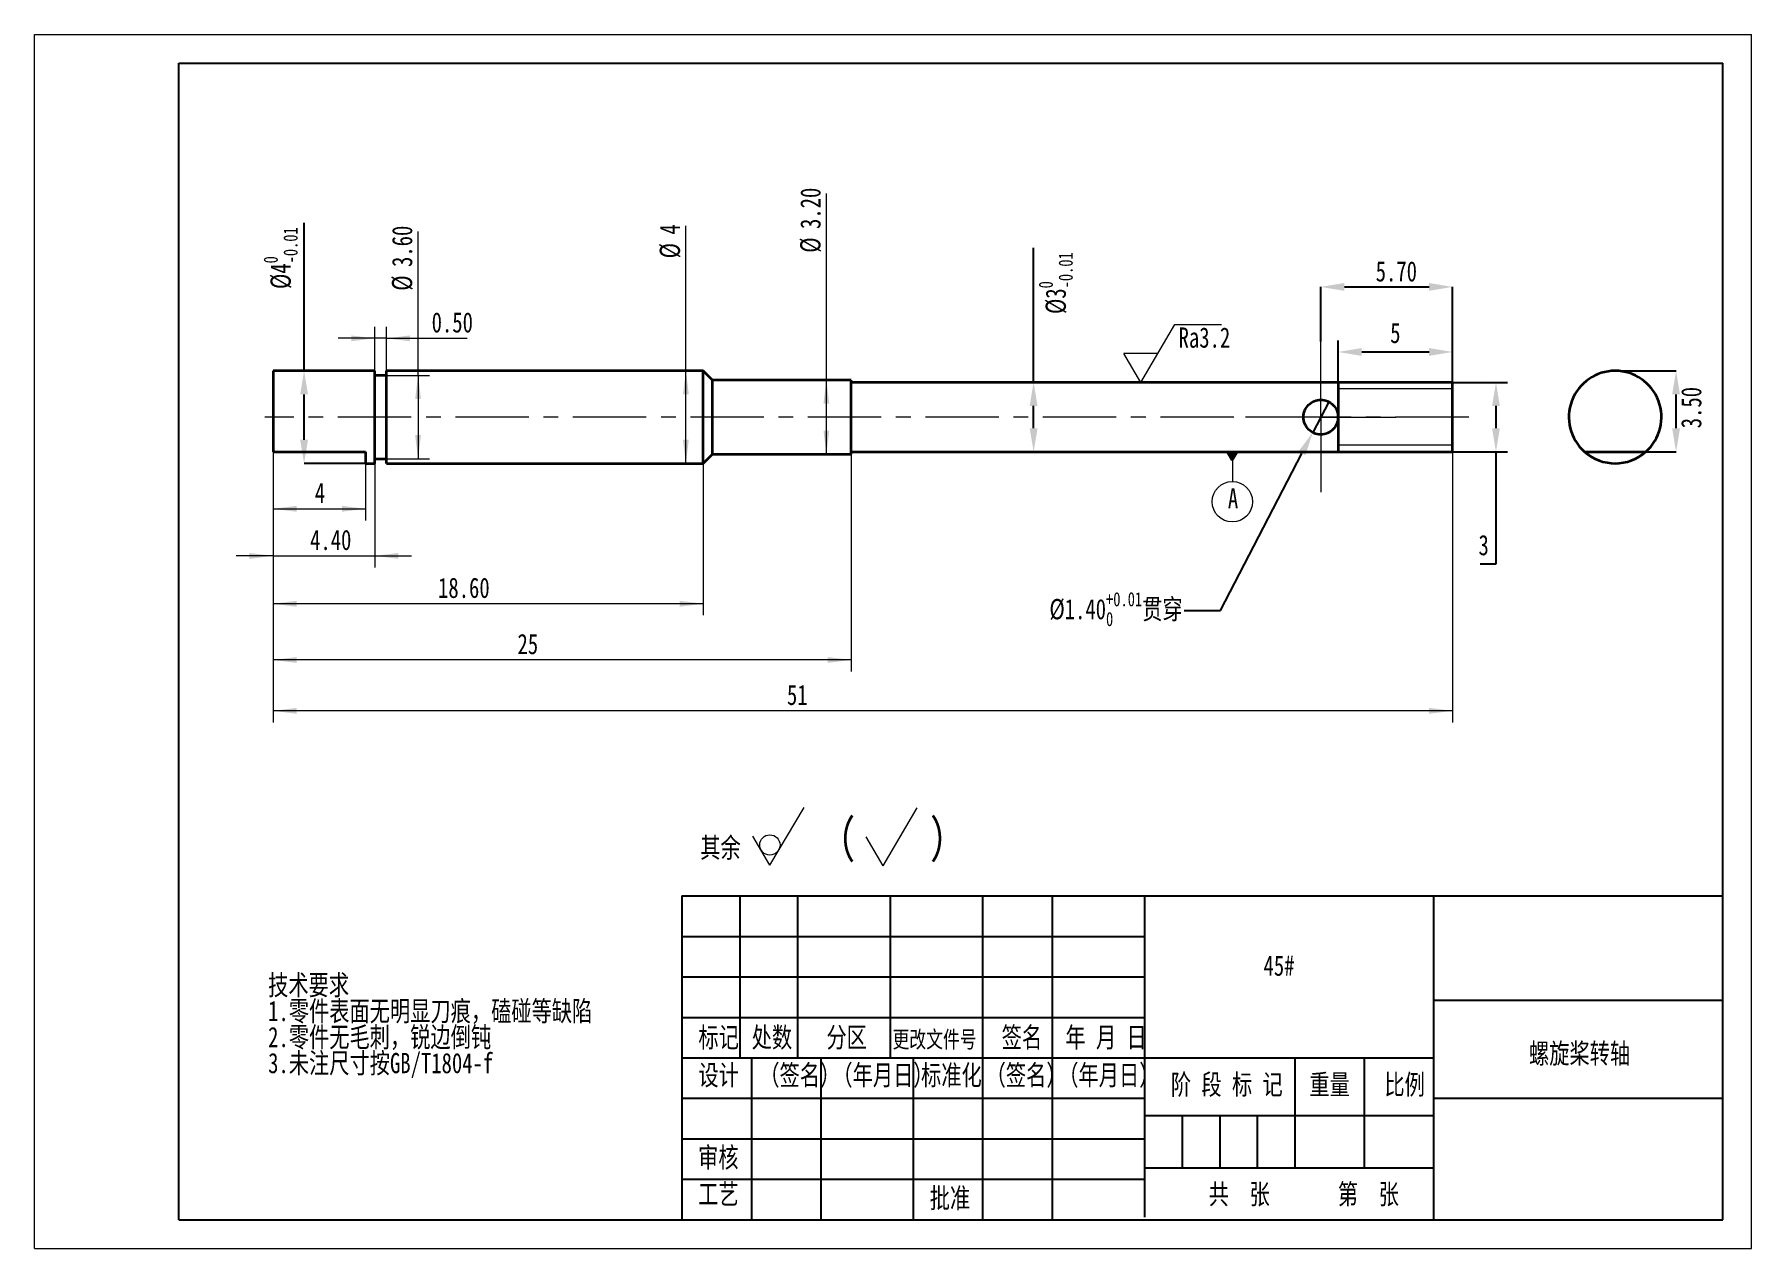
# Model space of a CAD drawing. Header units: millimetres. Extents: x -454 to 297, y -35 to 210.
# Drawn here: x 0 to 297, y 0 to 210 of the extents above.
import ezdxf
from ezdxf.enums import TextEntityAlignment as Align

# ---------------------------------------------------------------- set-up
doc = ezdxf.new("R2010")
doc.units = ezdxf.units.MM
doc.header["$PDSIZE"] = -1
doc.linetypes.add('CENTERX2', pattern=[20.32, 12.7, -2.54, 2.54, -2.54])
doc.styles.add('SLDTEXTSTYLE0', font='hyswlongfangsong.ttf', dxfattribs={"bigfont": 'bigfont'})
doc.styles.add('SLDTEXTSTYLE1', font='hyswlongfangsong.ttf')
doc.styles.get("Standard").update_dxf_attribs({"font": 'hyswlongfangsong.ttf'})
doc.dimstyles.new('ISO-25', dxfattribs={"dimtxt": 2.5, "dimasz": 2.5, "dimexe": 1.25, "dimexo": 0.625, "dimtad": 1, "dimtxsty": 'Standard', "dimcen": 2.5, "dimadec": 0, "dimazin": 0, "dimtfac": 1, "dimtmove": 0, "dimatfit": 3, "dimfxl": 1, "dimarcsym": 0})
doc.dimstyles.new('SLDDIMSTYLE0', dxfattribs={"dimtxt": 3.5, "dimasz": 4.08, "dimexe": 0, "dimexo": 0.0625, "dimgap": 0.875, "dimtad": 2, "dimlfac": 0.25, "dimrnd": 1e-09, "dimzin": 12, "dimdsep": 46, "dimtxsty": 'SLDTEXTSTYLE1', "dimsah": 1, "dimcen": 0.09, "dimadec": 0, "dimazin": 3, "dimtfac": 1, "dimtofl": 0, "dimtmove": 0, "dimatfit": 3, "dimfxl": 1, "dimfrac": 2, "dimtolj": 1, "dimtzin": 12, "dimarcsym": 0})
doc.dimstyles.new('SLDDIMSTYLE1', dxfattribs={"dimtxt": 3.5, "dimasz": 4.08, "dimexe": 0, "dimexo": 0.0625, "dimgap": 0.875, "dimtad": 2, "dimlfac": 0.25, "dimrnd": 1e-09, "dimzin": 4, "dimdsep": 46, "dimtxsty": 'SLDTEXTSTYLE1', "dimsah": 1, "dimcen": 0.09, "dimadec": 0, "dimazin": 1, "dimtfac": 1, "dimtofl": 0, "dimtmove": 0, "dimatfit": 3, "dimfxl": 1, "dimfrac": 2, "dimtolj": 1, "dimtzin": 12, "dimarcsym": 0})
doc.dimstyles.new('SLDDIMSTYLE2', dxfattribs={"dimtxt": 3.5, "dimasz": 4.08, "dimexe": 0, "dimexo": 0.0625, "dimgap": 0.875, "dimtad": 0, "dimtih": 1, "dimtoh": 1, "dimlfac": 0.25, "dimrnd": 1e-09, "dimzin": 4, "dimdsep": 46, "dimtxsty": 'SLDTEXTSTYLE1', "dimblk1": 'NONE', "dimsah": 1, "dimcen": 0, "dimadec": 0, "dimazin": 1, "dimtol": 1, "dimtp": 0.01, "dimtfac": 1, "dimtmove": 0, "dimatfit": 3, "dimldrblk": 'NONE', "dimfxl": 1, "dimfrac": 2, "dimtolj": 1, "dimarcsym": 0})
doc.dimstyles.new('SLDDIMSTYLE3', dxfattribs={"dimtxt": 3.5, "dimasz": 4.08, "dimexe": 0, "dimexo": 0.0625, "dimgap": 0.875, "dimtad": 2, "dimlfac": 0.25, "dimrnd": 1e-09, "dimzin": 12, "dimdsep": 46, "dimtxsty": 'SLDTEXTSTYLE1', "dimsah": 1, "dimcen": 0.09, "dimadec": 0, "dimazin": 3, "dimtol": 1, "dimtp": -0.002, "dimtm": 0.008, "dimtfac": 1, "dimtofl": 0, "dimtmove": 0, "dimatfit": 3, "dimfxl": 1, "dimfrac": 2, "dimtolj": 1, "dimarcsym": 0})
doc.dimstyles.new('SLDDIMSTYLE4', dxfattribs={"dimtxt": 3.5, "dimasz": 4.08, "dimexe": 0, "dimexo": 0.0625, "dimgap": 0.875, "dimtad": 2, "dimlfac": 0.25, "dimrnd": 1e-09, "dimzin": 12, "dimdsep": 46, "dimtxsty": 'SLDTEXTSTYLE1', "dimsah": 1, "dimcen": 0.09, "dimadec": 0, "dimazin": 3, "dimtol": 1, "dimtp": -0.004, "dimtm": 0.012, "dimtfac": 1, "dimtofl": 0, "dimtmove": 0, "dimatfit": 3, "dimfxl": 1, "dimfrac": 2, "dimtolj": 1, "dimarcsym": 0})
doc.dimstyles.new('SLDDIMSTYLE5', dxfattribs={"dimtxt": 3.5, "dimasz": 4.08, "dimexe": 0, "dimexo": 0.0625, "dimgap": 0.875, "dimtad": 2, "dimlfac": 0.25, "dimrnd": 1e-09, "dimzin": 4, "dimdsep": 46, "dimtxsty": 'SLDTEXTSTYLE1', "dimsah": 1, "dimcen": 0.09, "dimadec": 0, "dimazin": 1, "dimtfac": 1, "dimtmove": 0, "dimatfit": 0, "dimfxl": 1, "dimfrac": 2, "dimtolj": 1, "dimtzin": 12, "dimarcsym": 0})
doc.dimstyles.new('SLDDIMSTYLE6', dxfattribs={"dimtxt": 3.5, "dimasz": 4.08, "dimexe": 0, "dimexo": 0.0625, "dimgap": 0.875, "dimtad": 2, "dimlfac": 0.25, "dimrnd": 1e-09, "dimzin": 12, "dimdsep": 46, "dimtxsty": 'SLDTEXTSTYLE1', "dimsah": 1, "dimcen": 0.09, "dimadec": 0, "dimazin": 3, "dimtfac": 1, "dimtmove": 0, "dimatfit": 0, "dimfxl": 1, "dimfrac": 2, "dimtolj": 1, "dimtzin": 12, "dimarcsym": 0})
doc.dimstyles.new('SLDDIMSTYLE7', dxfattribs={"dimtxt": 3.5, "dimasz": 4.08, "dimexe": 0, "dimexo": 0.0625, "dimgap": 0.875, "dimtad": 2, "dimlfac": 0.25, "dimrnd": 1e-09, "dimzin": 0, "dimdsep": 46, "dimtxsty": 'SLDTEXTSTYLE1', "dimsah": 1, "dimcen": 0.09, "dimadec": 0, "dimazin": 0, "dimtfac": 1, "dimtmove": 0, "dimatfit": 0, "dimfxl": 1, "dimfrac": 2, "dimtolj": 1, "dimtzin": 12, "dimarcsym": 0})

# ---------------------------------------------------------------- blocks, each defined once
blk = doc.blocks.new('SW_NOTE_0_20')
at = {"color": 0, "linetype": 'Continuous', "lineweight": 18, "char_height": 3.5, "attachment_point": 1, "style": 'SLDTEXTSTYLE0'}
for s, insert in [('技术要求', (0, 4.51)), ('1.零件表面无明显刀痕，磕碰等缺陷', (0, 0.01)), ('2.零件无毛刺，锐边倒钝', (0, -4.49)), ('3.未注尺寸按GB/T1804-f', (0, -8.99))]:
    blk.add_mtext(s, dxfattribs=dict(at, insert=insert))
blk = doc.blocks.new('SW_SFSYMBOL_0')
at = {"color": 0, "linetype": 'Continuous', "lineweight": 18}
for q in [(5.8989, 9.9995), (-2.94945, 4.99975)]:
    blk.add_line((0, 0), q, dxfattribs=at)
blk = doc.blocks.new('SW_SFSYMBOL_1')
at = {"color": 0, "linetype": 'Continuous', "lineweight": 18}
for q in [(5.8989, 6.4995), (-2.94945, 1.49975)]:
    blk.add_line((0, -3.5), q, dxfattribs=at)
blk.add_circle((0, 0), 1.75, dxfattribs=at)
blk = doc.blocks.new('_D_2')
at = {"color": 0, "linetype": 'Continuous', "lineweight": -2, "transparency": 16777216}
for p, q in [((222.48, 156.87), (222.48, 166.32)), ((226.56, 166.32), (241.2, 166.32)), ((245.28, 149.87), (245.28, 166.32))]:
    blk.add_line(p, q, dxfattribs=at)
at = {"color": 0, "linetype": 'Continuous', "transparency": 16777216}
for points in [[(226.56, 167), (226.56, 165.64), (222.48, 166.32)], [(241.2, 167), (241.2, 165.64), (245.28, 166.32)]]:
    blk.add_solid(points, dxfattribs=at)
at = {"layer": 'Defpoints', "color": 0, "linetype": 'Continuous', "transparency": 16777216}
for p in [(245.28, 166.32), (222.48, 156.81), (245.28, 149.81)]:
    blk.add_point(p, dxfattribs=at)
at = {"color": 0, "linetype": 'Continuous', "lineweight": 18, "transparency": 16777216, "insert": (235.55, 170.76), "char_height": 3.5, "attachment_point": 2, "style": 'SLDTEXTSTYLE1'}
blk.add_mtext('\\A1;5.70', dxfattribs=at)
blk = doc.blocks.new('_D_3')
at = {"color": 0, "linetype": 'Continuous', "lineweight": -2, "transparency": 16777216}
for p, q in [((223.86, 146.47), (221.09, 141.14)), ((205.12, 110.36), (219.21, 137.52)), ((198.85, 110.36), (205.12, 110.36))]:
    blk.add_line(p, q, dxfattribs=at)
at = {"color": 0, "linetype": 'Continuous', "transparency": 16777216}
blk.add_solid([(218.61, 137.84), (219.82, 137.21), (221.09, 141.14)], dxfattribs=at)
at = {"layer": 'Defpoints', "color": 0, "linetype": 'Continuous', "transparency": 16777216}
for p in [(223.86, 146.47), (221.09, 141.14)]:
    blk.add_point(p, dxfattribs=at)
at = {"color": 0, "linetype": 'Continuous', "lineweight": 18, "transparency": 16777216, "insert": (175.55, 113.54), "char_height": 3.5, "attachment_point": 1, "style": 'SLDTEXTSTYLE1'}
blk.add_mtext('\\A1;%%C1.40{\\H0.7x;\\S+0.01^ 0;}贯穿', dxfattribs=at)
blk = doc.blocks.new('_None')
blk = doc.blocks.new('_D_4')
at = {"color": 0, "linetype": 'Continuous', "lineweight": -2, "transparency": 16777216}
for p, q in [((172.82, 149.81), (172.82, 173.06)), ((141.34, 149.81), (172.82, 149.81)), ((172.82, 141.89), (172.82, 145.73)), ((141.34, 137.81), (172.82, 137.81))]:
    blk.add_line(p, q, dxfattribs=at)
at = {"color": 0, "linetype": 'Continuous', "transparency": 16777216}
for points in [[(172.14, 145.73), (173.5, 145.73), (172.82, 149.81)], [(172.14, 141.89), (173.5, 141.89), (172.82, 137.81)]]:
    blk.add_solid(points, dxfattribs=at)
at = {"layer": 'Defpoints', "color": 0, "linetype": 'Continuous', "transparency": 16777216}
for p in [(141.28, 149.81), (172.82, 149.81), (141.28, 137.81)]:
    blk.add_point(p, dxfattribs=at)
at = {"color": 0, "linetype": 'Continuous', "lineweight": 18, "transparency": 16777216, "insert": (173.7, 166.98), "char_height": 3.5, "attachment_point": 2, "rotation": 90, "style": 'SLDTEXTSTYLE1'}
blk.add_mtext('\\A1;%%C3{\\H0.7x;\\S0^ -0.01;}', dxfattribs=at)
blk = doc.blocks.new('_D_5')
at = {"color": 7, "linetype": 'Continuous', "lineweight": 18, "transparency": 16777216}
for p, q in [((136.98, 150.21), (136.98, 182.48)), ((136.98, 137.41), (136.98, 150.21))]:
    blk.add_line(p, q, dxfattribs=at)
for points in [[(136.98, 150.21), (136.47, 146.13), (137.48, 146.13)], [(136.98, 137.41), (137.48, 141.49), (136.47, 141.49)]]:
    blk.add_solid(points, dxfattribs=at)
at = {"color": 7, "linetype": 'Continuous', "lineweight": 18, "transparency": 16777216, "char_height": 3.5, "attachment_point": 1, "rotation": 90, "style": 'SLDTEXTSTYLE1'}
for s, insert in [('3.20', (132.47, 176.34)), ('%%c', (132.45, 172.23))]:
    blk.add_mtext(s, dxfattribs=dict(at, insert=insert))
blk = doc.blocks.new('_D_6')
at = {"color": 7, "linetype": 'Continuous', "lineweight": 18, "transparency": 16777216}
for p, q in [((112.68, 151.81), (112.68, 176.91)), ((112.68, 135.81), (112.68, 151.81))]:
    blk.add_line(p, q, dxfattribs=at)
for points in [[(112.68, 151.81), (112.17, 147.73), (113.19, 147.73)], [(112.68, 135.81), (113.19, 139.89), (112.17, 139.89)]]:
    blk.add_solid(points, dxfattribs=at)
at = {"color": 7, "linetype": 'Continuous', "lineweight": 18, "transparency": 16777216, "char_height": 3.5, "attachment_point": 1, "rotation": 90, "style": 'SLDTEXTSTYLE1'}
for s, insert in [('4', (108.17, 175.38)), ('%%c', (108.15, 171.26))]:
    blk.add_mtext(s, dxfattribs=dict(at, insert=insert))
blk = doc.blocks.new('_D_7')
at = {"color": 0, "linetype": 'Continuous', "lineweight": -2, "transparency": 16777216}
for p, q in [((46.65, 151.81), (46.65, 177.38)), ((58.81, 151.81), (46.65, 151.81)), ((46.65, 139.89), (46.65, 147.73)), ((57.21, 135.81), (46.65, 135.81))]:
    blk.add_line(p, q, dxfattribs=at)
at = {"color": 0, "linetype": 'Continuous', "transparency": 16777216}
for points in [[(45.97, 147.73), (47.33, 147.73), (46.65, 151.81)], [(45.97, 139.89), (47.33, 139.89), (46.65, 135.81)]]:
    blk.add_solid(points, dxfattribs=at)
at = {"layer": 'Defpoints', "color": 0, "linetype": 'Continuous', "transparency": 16777216}
for p in [(46.65, 151.81), (58.88, 151.81), (57.28, 135.81)]:
    blk.add_point(p, dxfattribs=at)
at = {"color": 0, "linetype": 'Continuous', "lineweight": 18, "transparency": 16777216, "insert": (39.65, 171.3), "char_height": 3.5, "attachment_point": 2, "rotation": 90, "style": 'SLDTEXTSTYLE1'}
blk.add_mtext('\\A1;%%C4{\\H0.7x;\\S0^ -0.01;}', dxfattribs=at)
blk = doc.blocks.new('_D_8')
at = {"color": 7, "linetype": 'Continuous', "lineweight": 18, "transparency": 16777216}
for p, q in [((66.36, 151.01), (66.36, 175.91)), ((60.88, 151.01), (68.36, 151.01)), ((66.36, 151.01), (66.36, 136.61)), ((60.88, 136.61), (68.36, 136.61))]:
    blk.add_line(p, q, dxfattribs=at)
for points in [[(66.36, 151.01), (65.86, 146.93), (66.87, 146.93)], [(66.36, 136.61), (66.87, 140.69), (65.86, 140.69)]]:
    blk.add_solid(points, dxfattribs=at)
at = {"color": 7, "linetype": 'Continuous', "lineweight": 18, "transparency": 16777216, "char_height": 3.5, "attachment_point": 1, "rotation": 90, "style": 'SLDTEXTSTYLE1'}
for s, insert in [('3.60', (61.85, 169.77)), ('%%c', (61.84, 165.66))]:
    blk.add_mtext(s, dxfattribs=dict(at, insert=insert))
blk = doc.blocks.new('_D_9')
at = {"color": 7, "linetype": 'Continuous', "lineweight": 18, "transparency": 16777216}
for p, q in [((41.28, 137.81), (41.28, 117.81)), ((58.88, 135.81), (58.88, 117.81)), ((41.28, 119.81), (34.93, 119.81)), ((41.28, 119.81), (58.88, 119.81)), ((58.88, 119.81), (65.23, 119.81))]:
    blk.add_line(p, q, dxfattribs=at)
for points in [[(41.28, 119.81), (37.2, 120.31), (37.2, 119.3)], [(58.88, 119.81), (62.96, 119.3), (62.96, 120.31)]]:
    blk.add_solid(points, dxfattribs=at)
at = {"color": 7, "linetype": 'Continuous', "lineweight": 18, "transparency": 16777216, "insert": (47.69, 124.32), "char_height": 3.5, "attachment_point": 1, "style": 'SLDTEXTSTYLE1'}
blk.add_mtext('4.40', dxfattribs=at)
blk = doc.blocks.new('_D_10')
at = {"color": 7, "linetype": 'Continuous', "lineweight": 18, "transparency": 16777216}
for p, q in [((41.28, 137.81), (41.28, 125.95)), ((57.28, 137.81), (57.28, 125.95)), ((41.28, 127.95), (57.28, 127.95))]:
    blk.add_line(p, q, dxfattribs=at)
for points in [[(41.28, 127.95), (45.36, 127.44), (45.36, 128.46)], [(57.28, 127.95), (53.2, 128.46), (53.2, 127.44)]]:
    blk.add_solid(points, dxfattribs=at)
at = {"color": 7, "linetype": 'Continuous', "lineweight": 18, "transparency": 16777216, "insert": (48.5, 132.46), "char_height": 3.5, "attachment_point": 1, "style": 'SLDTEXTSTYLE1'}
blk.add_mtext('4', dxfattribs=at)
blk = doc.blocks.new('_D_11')
at = {"color": 7, "linetype": 'Continuous', "lineweight": 18, "transparency": 16777216}
for p, q in [((58.88, 157.43), (52.53, 157.43)), ((58.88, 151.81), (58.88, 159.43)), ((60.88, 157.43), (58.88, 157.43)), ((60.88, 151.81), (60.88, 159.43)), ((60.88, 157.43), (74.85, 157.43))]:
    blk.add_line(p, q, dxfattribs=at)
for points in [[(58.88, 157.43), (54.8, 157.93), (54.8, 156.92)], [(60.88, 157.43), (64.96, 156.92), (64.96, 157.93)]]:
    blk.add_solid(points, dxfattribs=at)
at = {"color": 7, "linetype": 'Continuous', "lineweight": 18, "transparency": 16777216, "insert": (68.71, 161.94), "char_height": 3.5, "attachment_point": 1, "style": 'SLDTEXTSTYLE1'}
blk.add_mtext('0.50', dxfattribs=at)
blk = doc.blocks.new('_D_12')
at = {"color": 7, "linetype": 'Continuous', "lineweight": 18, "transparency": 16777216}
for p, q in [((41.28, 137.81), (41.28, 109.53)), ((115.68, 135.81), (115.68, 109.53)), ((115.68, 111.53), (41.28, 111.53))]:
    blk.add_line(p, q, dxfattribs=at)
for points in [[(41.28, 111.53), (45.36, 111.02), (45.36, 112.04)], [(115.68, 111.53), (111.6, 112.04), (111.6, 111.02)]]:
    blk.add_solid(points, dxfattribs=at)
at = {"color": 7, "linetype": 'Continuous', "lineweight": 18, "transparency": 16777216, "insert": (69.82, 116.04), "char_height": 3.5, "attachment_point": 1, "style": 'SLDTEXTSTYLE1'}
blk.add_mtext('18.60', dxfattribs=at)
blk = doc.blocks.new('_D_13')
at = {"color": 7, "linetype": 'Continuous', "lineweight": 18, "transparency": 16777216}
for p, q in [((41.28, 137.81), (41.28, 99.81)), ((141.28, 137.41), (141.28, 99.81)), ((141.28, 101.81), (41.28, 101.81))]:
    blk.add_line(p, q, dxfattribs=at)
for points in [[(41.28, 101.81), (45.36, 101.3), (45.36, 102.31)], [(141.28, 101.81), (137.2, 102.31), (137.2, 101.3)]]:
    blk.add_solid(points, dxfattribs=at)
at = {"color": 7, "linetype": 'Continuous', "lineweight": 18, "transparency": 16777216, "insert": (83.56, 106.32), "char_height": 3.5, "attachment_point": 1, "style": 'SLDTEXTSTYLE1'}
blk.add_mtext('25', dxfattribs=at)
blk = doc.blocks.new('_D_14')
at = {"color": 7, "linetype": 'Continuous', "lineweight": 18, "transparency": 16777216}
for p, q in [((41.28, 137.81), (41.28, 91.01)), ((245.28, 137.81), (245.28, 91.01)), ((245.28, 93.01), (41.28, 93.01))]:
    blk.add_line(p, q, dxfattribs=at)
for points in [[(41.28, 93.01), (45.36, 92.5), (45.36, 93.52)], [(245.28, 93.01), (241.2, 93.52), (241.2, 92.5)]]:
    blk.add_solid(points, dxfattribs=at)
at = {"color": 7, "linetype": 'Continuous', "lineweight": 18, "transparency": 16777216, "insert": (130.16, 97.52), "char_height": 3.5, "attachment_point": 1, "style": 'SLDTEXTSTYLE1'}
blk.add_mtext('51', dxfattribs=at)
blk = doc.blocks.new('SW_CENTERMARKSYMBOL_0')
at = {"color": 0, "linetype": 'Continuous', "lineweight": 18}
for p, q in [((0, 10), (0, 13)), ((0, 0), (0, 10)), ((-10, 0), (-13, 0)), ((0, 0), (-10, 0)), ((0, 0), (0, -10)), ((0, 0), (10, 0)), ((10, 0), (13, 0)), ((0, -10), (0, -13))]:
    blk.add_line(p, q, dxfattribs=at)
blk = doc.blocks.new('SW_SFSYMBOL_2')
at = {"color": 0, "linetype": 'Continuous', "lineweight": 18}
for p, q in [((-6.54, -5), (-0.65, 5)), ((-0.65, 5), (7.42, 5)), ((-6.54, -5), (-9.49, 0)), ((-3.6, 0), (-9.49, 0))]:
    blk.add_line(p, q, dxfattribs=at)
at = {"color": 0, "linetype": 'Continuous', "lineweight": 18, "insert": (0, 4.51), "char_height": 3.5, "attachment_point": 1, "style": 'SLDTEXTSTYLE1'}
blk.add_mtext('Ra3.2', dxfattribs=at)
blk = doc.blocks.new('SW_DATUMTAG_0')
at = {"color": 0, "linetype": 'Continuous', "lineweight": 18}
blk.add_line((0.77, 9.28), (0.77, 5.67), dxfattribs=at)
blk.add_circle((0.77, 2.17), 3.5, dxfattribs=at)
at = {"color": 0, "linetype": 'Continuous', "lineweight": 18, "insert": (0, 4.51), "char_height": 3.5, "attachment_point": 1, "style": 'SLDTEXTSTYLE1'}
blk.add_mtext('A', dxfattribs=at)
blk = doc.blocks.new('_D_15')
at = {"color": 0, "linetype": 'Continuous', "lineweight": -2, "transparency": 16777216}
for p, q in [((273.46, 151.81), (283.93, 151.81)), ((283.93, 141.89), (283.93, 147.73)), ((268.17, 137.81), (283.93, 137.81))]:
    blk.add_line(p, q, dxfattribs=at)
at = {"color": 0, "linetype": 'Continuous', "transparency": 16777216}
for points in [[(283.25, 147.73), (284.61, 147.73), (283.93, 151.81)], [(283.25, 141.89), (284.61, 141.89), (283.93, 137.81)]]:
    blk.add_solid(points, dxfattribs=at)
at = {"layer": 'Defpoints', "color": 0, "linetype": 'Continuous', "transparency": 16777216}
for p in [(273.4, 151.81), (283.93, 151.81), (268.11, 137.81)]:
    blk.add_point(p, dxfattribs=at)
at = {"color": 0, "linetype": 'Continuous', "lineweight": 18, "transparency": 16777216, "insert": (284.8, 145.45), "char_height": 3.5, "attachment_point": 2, "rotation": 90, "style": 'SLDTEXTSTYLE1'}
blk.add_mtext('\\A1;3.50', dxfattribs=at)
blk = doc.blocks.new('SW_NOTE_0')
at = {"color": 0, "linetype": 'Continuous', "lineweight": 18, "insert": (0, 4.51), "char_height": 3.5, "attachment_point": 1, "style": 'SLDTEXTSTYLE0'}
blk.add_mtext('批准', dxfattribs=at)
blk = doc.blocks.new('SW_NOTE_0_1')
at = {"color": 0, "linetype": 'Continuous', "lineweight": 18, "insert": (0, 4.51), "char_height": 3.5, "attachment_point": 1, "style": 'SLDTEXTSTYLE0'}
blk.add_mtext('标准化', dxfattribs=at)
blk = doc.blocks.new('SW_NOTE_0_2')
at = {"color": 0, "linetype": 'Continuous', "lineweight": 18, "insert": (0, 4.51), "char_height": 3.5, "attachment_point": 1, "style": 'SLDTEXTSTYLE0'}
blk.add_mtext('设计', dxfattribs=at)
blk = doc.blocks.new('SW_NOTE_0_3')
at = {"color": 0, "linetype": 'Continuous', "lineweight": 18, "insert": (0, 4.51), "char_height": 3.5, "attachment_point": 1, "style": 'SLDTEXTSTYLE0'}
blk.add_mtext('第  张', dxfattribs=at)
blk = doc.blocks.new('SW_NOTE_0_4')
at = {"color": 0, "linetype": 'Continuous', "lineweight": 18, "insert": (0, 4.51), "char_height": 3.5, "attachment_point": 1, "style": 'SLDTEXTSTYLE0'}
blk.add_mtext('共  张 ', dxfattribs=at)
blk = doc.blocks.new('SW_NOTE_0_5')
at = {"color": 0, "linetype": 'Continuous', "lineweight": 18, "insert": (0, 4.51), "char_height": 3.5, "attachment_point": 1, "style": 'SLDTEXTSTYLE0'}
blk.add_mtext('比例', dxfattribs=at)
blk = doc.blocks.new('SW_NOTE_0_6')
at = {"color": 0, "linetype": 'Continuous', "lineweight": 18, "insert": (0, 4.51), "char_height": 3.5, "attachment_point": 1, "style": 'SLDTEXTSTYLE0'}
blk.add_mtext('重量', dxfattribs=at)
blk = doc.blocks.new('SW_NOTE_0_7')
at = {"color": 0, "linetype": 'Continuous', "lineweight": 18, "insert": (0, 4.51), "char_height": 3.5, "attachment_point": 1, "style": 'SLDTEXTSTYLE0'}
blk.add_mtext('阶 段 标 记', dxfattribs=at)
blk = doc.blocks.new('SW_NOTE_0_8')
at = {"color": 0, "linetype": 'Continuous', "lineweight": 18, "insert": (0, 4.51), "char_height": 3.5, "attachment_point": 1, "style": 'SLDTEXTSTYLE0'}
blk.add_mtext('年 月 日', dxfattribs=at)
blk = doc.blocks.new('SW_NOTE_0_9')
at = {"color": 0, "linetype": 'Continuous', "lineweight": 18, "insert": (0, 4.51), "char_height": 3.5, "attachment_point": 1, "style": 'SLDTEXTSTYLE0'}
blk.add_mtext('签名', dxfattribs=at)
blk = doc.blocks.new('SW_NOTE_0_10')
at = {"color": 0, "linetype": 'Continuous', "lineweight": 18, "insert": (0, 3.75), "char_height": 2.91, "attachment_point": 1, "style": 'SLDTEXTSTYLE0'}
blk.add_mtext('更改文件号', dxfattribs=at)
blk = doc.blocks.new('SW_NOTE_0_11')
at = {"color": 0, "linetype": 'Continuous', "lineweight": 18, "insert": (0, 4.51), "char_height": 3.5, "attachment_point": 1, "style": 'SLDTEXTSTYLE0'}
blk.add_mtext('分区', dxfattribs=at)
blk = doc.blocks.new('SW_NOTE_0_12')
at = {"color": 0, "linetype": 'Continuous', "lineweight": 18, "insert": (0, 4.51), "char_height": 3.5, "attachment_point": 1, "style": 'SLDTEXTSTYLE0'}
blk.add_mtext('处数', dxfattribs=at)
blk = doc.blocks.new('SW_NOTE_0_13')
at = {"color": 0, "linetype": 'Continuous', "lineweight": 18, "insert": (0, 4.51), "char_height": 3.5, "attachment_point": 1, "style": 'SLDTEXTSTYLE0'}
blk.add_mtext('标记', dxfattribs=at)
blk = doc.blocks.new('SW_NOTE_0_14')
at = {"color": 0, "linetype": 'Continuous', "lineweight": 18, "insert": (0, 4.51), "char_height": 3.5, "attachment_point": 1, "style": 'SLDTEXTSTYLE0'}
blk.add_mtext('审核', dxfattribs=at)
blk = doc.blocks.new('SW_NOTE_0_15')
at = {"color": 0, "linetype": 'Continuous', "lineweight": 18, "insert": (0, 4.51), "char_height": 3.5, "attachment_point": 1, "style": 'SLDTEXTSTYLE0'}
blk.add_mtext('工艺', dxfattribs=at)
blk = doc.blocks.new('SW_NOTE_0_16')
at = {"color": 0, "linetype": 'Continuous', "lineweight": 18, "insert": (0, 4.51), "char_height": 3.5, "attachment_point": 1, "style": 'SLDTEXTSTYLE0'}
blk.add_mtext('（签名）', dxfattribs=at)
blk = doc.blocks.new('SW_NOTE_0_17')
at = {"color": 0, "linetype": 'Continuous', "lineweight": 18, "insert": (0, 4.51), "char_height": 3.5, "attachment_point": 1, "style": 'SLDTEXTSTYLE0'}
blk.add_mtext('（年月日）', dxfattribs=at)
blk = doc.blocks.new('SW_NOTE_0_18')
at = {"color": 0, "linetype": 'Continuous', "lineweight": 18, "insert": (0, 4.51), "char_height": 3.5, "attachment_point": 1, "style": 'SLDTEXTSTYLE0'}
blk.add_mtext('（签名）', dxfattribs=at)
blk = doc.blocks.new('SW_NOTE_0_19')
at = {"color": 0, "linetype": 'Continuous', "lineweight": 18, "insert": (0, 4.51), "char_height": 3.5, "attachment_point": 1, "style": 'SLDTEXTSTYLE0'}
blk.add_mtext('（年月日）', dxfattribs=at)
blk = doc.blocks.new('*D46')
at = {"color": 0, "lineweight": -2, "transparency": 16777216}
for p, q in [((245.28, 149.81), (254.78, 149.81)), ((252.78, 145.73), (252.78, 141.89)), ((245.28, 137.81), (254.78, 137.81)), ((252.78, 137.81), (252.78, 118.36)), ((252.78, 118.36), (250.04, 118.36))]:
    blk.add_line(p, q, dxfattribs=at)
at = {"color": 0, "transparency": 16777216}
for points in [[(252.1, 145.73), (253.46, 145.73), (252.78, 149.81)], [(252.1, 141.89), (253.46, 141.89), (252.78, 137.81)]]:
    blk.add_solid(points, dxfattribs=at)
at = {"layer": 'Defpoints', "color": 0, "transparency": 16777216}
for p in [(245.28, 149.81), (245.28, 137.81), (252.78, 137.81)]:
    blk.add_point(p, dxfattribs=at)
at = {"color": 0, "transparency": 16777216, "insert": (250.65, 121.64), "char_height": 3.5, "attachment_point": 5}
blk.add_mtext('3', dxfattribs=at)
blk = doc.blocks.new('*D48')
at = {"color": 0, "lineweight": -2, "transparency": 16777216}
for p, q in [((225.48, 149.81), (225.48, 157.07)), ((229.56, 155.07), (241.2, 155.07)), ((245.28, 149.81), (245.28, 157.07))]:
    blk.add_line(p, q, dxfattribs=at)
at = {"color": 0, "transparency": 16777216}
for points in [[(229.56, 155.75), (229.56, 154.39), (225.48, 155.07)], [(241.2, 155.75), (241.2, 154.39), (245.28, 155.07)]]:
    blk.add_solid(points, dxfattribs=at)
at = {"layer": 'Defpoints', "color": 0, "transparency": 16777216}
for p in [(245.28, 155.07), (225.48, 149.81), (245.28, 149.81)]:
    blk.add_point(p, dxfattribs=at)
at = {"color": 0, "transparency": 16777216, "insert": (235.38, 158.34), "char_height": 3.5, "attachment_point": 5}
blk.add_mtext('5', dxfattribs=at)

msp = doc.modelspace()

# ---------------------------------------------------------------- hatches: boundary and pattern name
h = msp.add_hatch(color=256)
h.dxf.hatch_style = 1
h.paths.add_polyline_path([(208.062, 137.807), (206.302, 137.807), (207.182, 136.283)])

# ---------------------------------------------------------------- linework, layer by layer
at = {"color": 7, "linetype": 'Continuous', "lineweight": 18}
for p, q in [((0, 0), (0, 210)), ((0, 210), (297, 210)), ((297, 0), (297, 210)), ((245.275, 148.685), (225.475, 148.685)), ((245.275, 138.929), (225.475, 138.929)), ((0, 0), (297, 0))]:
    msp.add_line(p, q, dxfattribs=at)
at = {"color": 7, "linetype": 'Continuous', "lineweight": 25}
for p, q in [((25, 5), (25, 205)), ((25, 205), (292, 205)), ((292, 4.998), (292, 205)), ((25, 5), (292, 4.998))]:
    msp.add_line(p, q, dxfattribs=at)
at = {"color": 7, "linetype": 'Continuous', "lineweight": 35}
for p, q in [((58.875, 151.807), (41.275, 151.807)), ((41.275, 151.807), (41.275, 137.807)), ((58.875, 135.807), (58.875, 151.807)), ((115.675, 151.807), (60.875, 151.807)), ((60.875, 135.807), (60.875, 151.807)), ((117.275, 150.207), (115.675, 151.807)), ((115.675, 135.807), (115.675, 151.807)), ((60.875, 151.007), (58.875, 151.007)), ((141.275, 150.207), (117.275, 150.207)), ((117.275, 137.407), (117.275, 150.207)), ((141.275, 137.407), (141.275, 150.207)), ((245.275, 149.807), (141.275, 149.807)), ((245.275, 137.807), (245.275, 149.807)), ((41.275, 137.807), (57.275, 137.807)), ((57.275, 137.807), (57.275, 135.807)), ((115.675, 135.807), (117.275, 137.407)), ((117.275, 137.407), (141.275, 137.407)), ((141.275, 137.807), (245.275, 137.807)), ((268.105, 137.807), (278.688, 137.807)), ((57.275, 135.807), (58.875, 135.807)), ((58.875, 136.607), (60.875, 136.607)), ((60.875, 135.807), (115.675, 135.807))]:
    msp.add_line(p, q, dxfattribs=at)
for p, q in [((225.475, 143.807), (225.475, 149.807)), ((207.182, 136.283), (206.302, 137.807)), ((206.302, 137.807), (208.062, 137.807)), ((207.182, 136.283), (208.062, 137.807)), ((192, 32.999), (242, 32.999)), ((242, 25.999), (292, 25.999)), ((192, 22.999), (242, 22.999))]:
    msp.add_line(p, q)
at = {"lineweight": 35}
msp.add_line((225.475, 149.807), (225.475, 137.807), dxfattribs=at)
at = {"color": 7, "linetype": 'CENTERX2', "lineweight": 18}
msp.add_line((248.078, 143.807), (39.881, 143.807), dxfattribs=at)
at = {"color": 7, "lineweight": 25}
for p, q in [((112, 60.999), (292, 60.999)), ((112, 60.999), (112, 4.999)), ((122, 60.999), (122, 32.999)), ((132, 60.999), (132, 32.999)), ((148, 60.999), (148, 32.999)), ((164, 60.999), (164, 4.999)), ((176, 60.999), (176, 4.999)), ((192, 60.999), (192, 5.438)), ((242, 60.999), (242, 32.999)), ((242, 42.999), (292, 42.999)), ((112, 39.999), (192, 39.999)), ((112, 32.999), (192, 32.999)), ((124, 32.999), (124, 4.999)), ((136, 32.999), (136, 4.999)), ((152, 32.999), (152, 4.999)), ((218, 32.999), (218, 13.999)), ((230, 32.999), (230, 13.999)), ((242, 32.999), (242, 4.999)), ((112, 25.999), (192, 25.999)), ((112, 18.999), (192, 18.999)), ((112, 11.999), (192, 11.999)), ((192, 13.999), (242, 13.999))]:
    msp.add_line(p, q, dxfattribs=at)
at = {"color": 7}
for p, q in [((112, 53.999), (192, 53.999)), ((112, 46.999), (192, 46.999)), ((198.5, 22.999), (198.5, 13.999)), ((205, 22.999), (205, 13.999)), ((211.5, 22.999), (211.5, 13.999))]:
    msp.add_line(p, q, dxfattribs=at)
at = {"color": 7, "linetype": 'Continuous', "lineweight": 35}
for start, end in [(311.40962, 228.59038), (228.59038, 311.40962)]:
    msp.add_arc((273.397, 143.807), 8, start, end, dxfattribs=at)
msp.add_open_spline([(225.475, 143.807), (225.475, 144.21), (225.393, 144.605), (225.09, 145.329), (224.867, 145.657), (224.324, 146.201), (223.997, 146.421), (223.279, 146.723), (222.881, 146.806), (222.083, 146.808), (221.684, 146.727), (220.957, 146.424), (220.631, 146.204), (220.086, 145.661), (219.863, 145.332), (219.559, 144.613), (219.476, 144.213), (219.474, 143.417), (219.554, 143.018), (219.859, 142.286), (220.08, 141.96), (220.625, 141.413), (220.953, 141.192), (221.67, 140.89), (222.071, 140.808), (222.865, 140.806), (223.265, 140.886), (223.992, 141.188), (224.319, 141.408), (224.868, 141.955), (225.089, 142.282), (225.393, 143.005), (225.475, 143.403), (225.475, 143.807)], degree=3, knots=[0, 0, 0, 0, 0.0625, 0.0625, 0.125, 0.125, 0.1875, 0.1875, 0.25, 0.25, 0.3125, 0.3125, 0.375, 0.375, 0.4375, 0.4375, 0.5, 0.5, 0.5625, 0.5625, 0.625, 0.625, 0.6875, 0.6875, 0.75, 0.75, 0.8125, 0.8125, 0.875, 0.875, 0.9375, 0.9375, 1, 1, 1, 1], dxfattribs=at)

# ---------------------------------------------------------------- block references
at = {"color": 7, "linetype": 'Continuous', "lineweight": 18}
for name, p in [('SW_SFSYMBOL_2', (197.895, 154.806)), ('SW_CENTERMARKSYMBOL_0', (222.475, 143.807)), ('SW_DATUMTAG_0', (206.417, 127.005)), ('SW_SFSYMBOL_1', (127.212, 69.814)), ('SW_SFSYMBOL_0', (146.791, 66.224)), ('SW_NOTE_0_20', (40.432, 42.834)), ('SW_NOTE_0_13', (114.852, 33.793)), ('SW_NOTE_0_12', (124.063, 33.793)), ('SW_NOTE_0_11', (136.988, 33.793)), ('SW_NOTE_0_9', (167.287, 33.793)), ('SW_NOTE_0_8', (178.315, 33.793)), ('SW_NOTE_0_10', (148.411, 33.903)), ('SW_NOTE_0_2', (114.852, 27.254)), ('SW_NOTE_0_16', (125.383, 27.254)), ('SW_NOTE_0_17', (138.011, 27.254)), ('SW_NOTE_0_1', (153.348, 27.254)), ('SW_NOTE_0_18', (164.522, 27.254)), ('SW_NOTE_0_19', (177.081, 27.254)), ('SW_NOTE_0_7', (196.549, 25.63)), ('SW_NOTE_0_6', (220.508, 25.63)), ('SW_NOTE_0_5', (233.482, 25.63)), ('SW_NOTE_0_14', (114.8, 13.036)), ('SW_NOTE_0_15', (114.8, 6.69)), ('SW_NOTE_0', (154.85, 5.988)), ('SW_NOTE_0_4', (203.091, 6.675)), ('SW_NOTE_0_3', (225.427, 6.675))]:
    msp.add_blockref(name, p, dxfattribs=at)

# ---------------------------------------------------------------- texts
at = {"color": 7, "linetype": 'Continuous', "lineweight": 18, "attachment_point": 1, "style": 'SLDTEXTSTYLE0'}
for s, insert, char_height in [('（    ）', (135.602, 73.983), 6.35), ('其余', (115.171, 71.112), 3.5)]:
    msp.add_mtext(s, dxfattribs=dict(at, insert=insert, char_height=char_height))
at = {"insert": (212.583, 50.695), "char_height": 3.5, "attachment_point": 1}
msp.add_mtext_dynamic_manual_height_columns('45#', width=14.31346, gutter_width=17.5, heights=[0], dxfattribs=at)
at = {"color": 7, "style": 'SLDTEXTSTYLE1'}
msp.add_attdef('螺旋桨转轴', text='axe hélice propulseur', height=3.5, dxfattribs=at).set_placement((267.24, 35.509), align=Align.TOP_CENTER)

# ---------------------------------------------------------------- dimensions: what is measured, and where the dimension line sits
at = {"color": 7, "linetype": 'Continuous', "lineweight": 18}
for base, p1, p2, text, dimstyle, picture, middle in [((136.977, 150.207), (141.275, 137.407), (141.275, 150.207), '%%c<>', 'SLDDIMSTYLE1', '_D_5', (136.977, 177.356)), ((46.654, 151.807), (57.275, 135.807), (58.875, 151.807), '%%C4{\\H0.7x;\\S0^ -0.01;}', 'SLDDIMSTYLE4', '_D_7', (46.654, 171.301)), ((66.365, 136.607), (60.875, 151.007), (60.875, 136.607), '%%c<>', 'SLDDIMSTYLE1', '_D_8', (66.365, 170.784)), ((112.681, 151.807), (115.675, 135.807), (115.675, 151.807), '%%c<>', 'SLDDIMSTYLE0', '_D_6', (112.681, 174.088)), ((172.824, 149.807), (141.275, 137.807), (141.275, 149.807), '%%C3{\\H0.7x;\\S0^ -0.01;}', 'SLDDIMSTYLE3', '_D_4', (172.824, 166.984))]:
    dim = msp.add_linear_dim(base=base, p1=p1, p2=p2, angle=90, text=text, dimstyle=dimstyle, dxfattribs=at)
    dim.commit()
    dim.dimension.update_dxf_attribs({"geometry": picture, "text_midpoint": middle, "dimtype": 160})
for base, p1, p2, dimstyle, picture, middle in [((245.275, 166.319), (222.475, 156.807), (245.275, 149.807), 'SLDDIMSTYLE1', '_D_2', (235.553, 166.319)), ((58.875, 157.427), (60.875, 151.807), (58.875, 151.807), 'SLDDIMSTYLE7', '_D_11', (71.782, 157.427)), ((58.875, 119.807), (41.275, 137.807), (58.875, 135.807), 'SLDDIMSTYLE5', '_D_9', (50.761, 119.807)), ((57.275, 127.947), (41.275, 137.807), (57.275, 137.807), 'SLDDIMSTYLE6', '_D_10', (49.269, 127.947)), ((41.275, 111.529), (115.675, 135.807), (41.275, 137.807), 'SLDDIMSTYLE1', '_D_12', (73.648, 111.529)), ((41.275, 101.807), (141.275, 137.407), (41.275, 137.807), 'SLDDIMSTYLE0', '_D_13', (85.091, 101.807)), ((41.275, 93.009), (245.275, 137.807), (41.275, 137.807), 'SLDDIMSTYLE0', '_D_14', (131.698, 93.009))]:
    dim = msp.add_linear_dim(base=base, p1=p1, p2=p2, dimstyle=dimstyle, dxfattribs=at)
    dim.commit()
    dim.dimension.update_dxf_attribs({"geometry": picture, "text_midpoint": middle, "dimtype": 160})
dim = msp.add_linear_dim(base=(245.275, 155.069), p1=(225.475, 149.807), p2=(245.275, 149.807), text='5', dimstyle='ISO-25', override={"dimtxt": 3.5, "dimasz": 4.08, "dimexe": 2, "dimexo": 0, "dimgap": 1.524, "dimtih": 1, "dimtoh": 1, "dimlfac": 0.25, "dimzin": 0, "dimadec": 2, "dimtzin": 0})
dim.commit()
dim.dimension.update_dxf_attribs({"geometry": '*D48', "text_midpoint": (235.375, 158.343)})
dim = msp.add_linear_dim(base=(283.926, 151.807), p1=(268.105, 137.807), p2=(273.397, 151.807), angle=90, dimstyle='SLDDIMSTYLE5', dxfattribs=at)
dim.commit()
dim.dimension.update_dxf_attribs({"geometry": '_D_15', "text_midpoint": (283.926, 145.453), "dimtype": 160})
dim = msp.add_linear_dim(base=(252.776, 137.807), p1=(245.275, 149.807), p2=(245.275, 137.807), angle=270, text='3', dimstyle='ISO-25', override={"dimtxt": 3.5, "dimasz": 4.08, "dimexe": 2, "dimexo": 0, "dimgap": 1.524, "dimtih": 1, "dimtoh": 1, "dimlfac": 0.25, "dimzin": 0, "dimadec": 2, "dimtzin": 0})
dim.commit()
dim.dimension.update_dxf_attribs({"geometry": '*D46', "text_midpoint": (250.645, 118.365), "dimtype": 160})
dim = msp.add_diameter_dim_2p(p1=(223.857, 146.469), p2=(221.093, 141.144), text='%%C1.40{\\H0.7x;\\S+0.01^ 0;}贯穿', dimstyle='SLDDIMSTYLE2', dxfattribs=at)
dim.commit()
dim.dimension.update_dxf_attribs({"geometry": '_D_3', "text_midpoint": (186.763, 110.364), "dimtype": 163})

doc.saveas('drawing.dxf')
